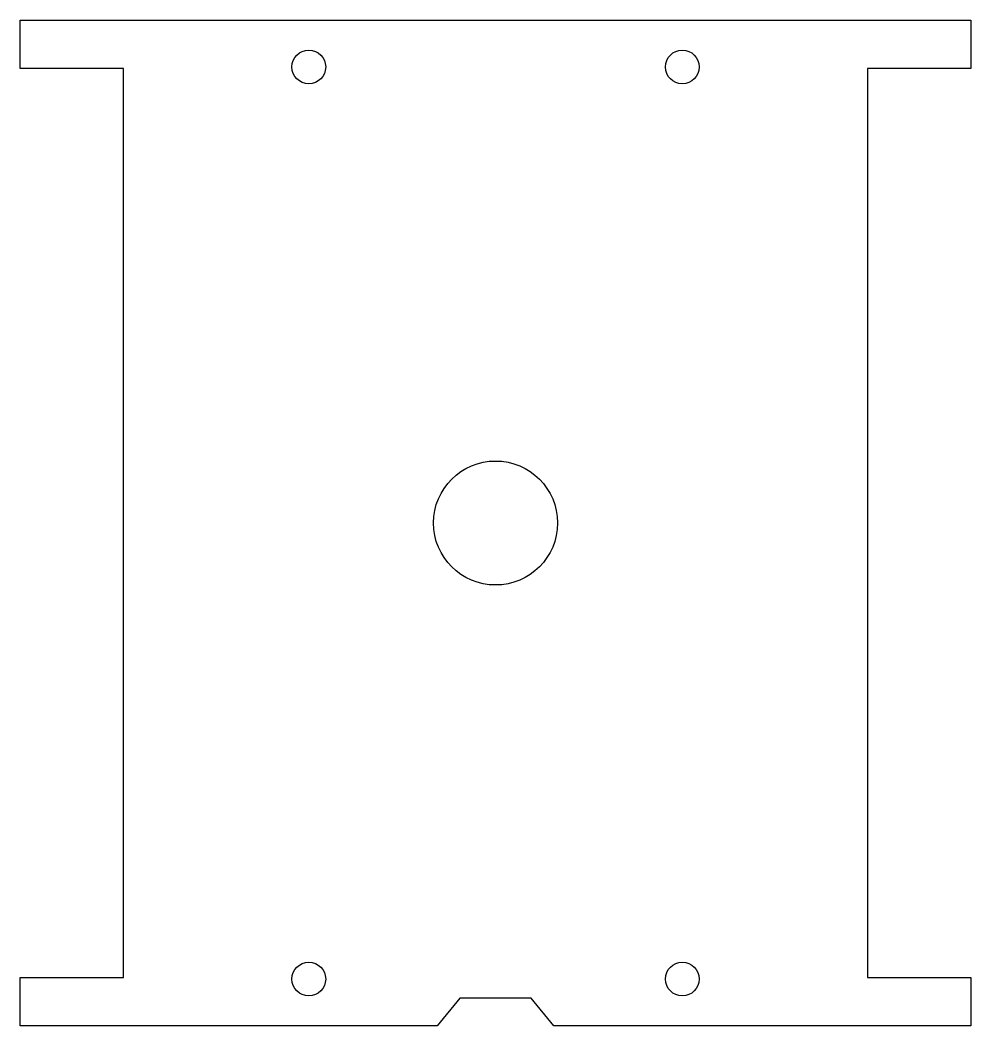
# Model space of a CAD drawing. Header units: metres. Extents: x 0 to 138, y -146 to 0.
import ezdxf

# ---------------------------------------------------------------- set-up
doc = ezdxf.new("R2010")
doc.units = ezdxf.units.M

msp = doc.modelspace()

# ---------------------------------------------------------------- linework, layer by layer
for p, q in [((-0.01, -7), (0, 0)), ((0, 0), (137.96, 0)), ((137.96, 0), (137.96, -7)), ((14.99, -7), (-0.01, -7)), ((14.99, -139), (14.99, -7)), ((137.96, -7), (122.96, -7)), ((122.96, -7), (122.96, -139)), ((-0.01, -146), (-0.01, -139)), ((-0.01, -139), (14.99, -139)), ((122.96, -139), (137.96, -139)), ((137.96, -139), (137.96, -146)), ((63.79, -142), (60.49, -146)), ((74.16, -142), (63.79, -142)), ((77.46, -146), (74.16, -142)), ((60.49, -146), (-0.01, -146)), ((137.96, -146), (77.46, -146))]:
    msp.add_line(p, q)
for centre, radius in [((41.88, -6.8), 2.45), ((96.08, -6.8), 2.45), ((68.98, -73), 9), ((41.88, -139.2), 2.45), ((96.08, -139.2), 2.45)]:
    msp.add_circle(centre, radius)

doc.saveas('drawing.dxf')
